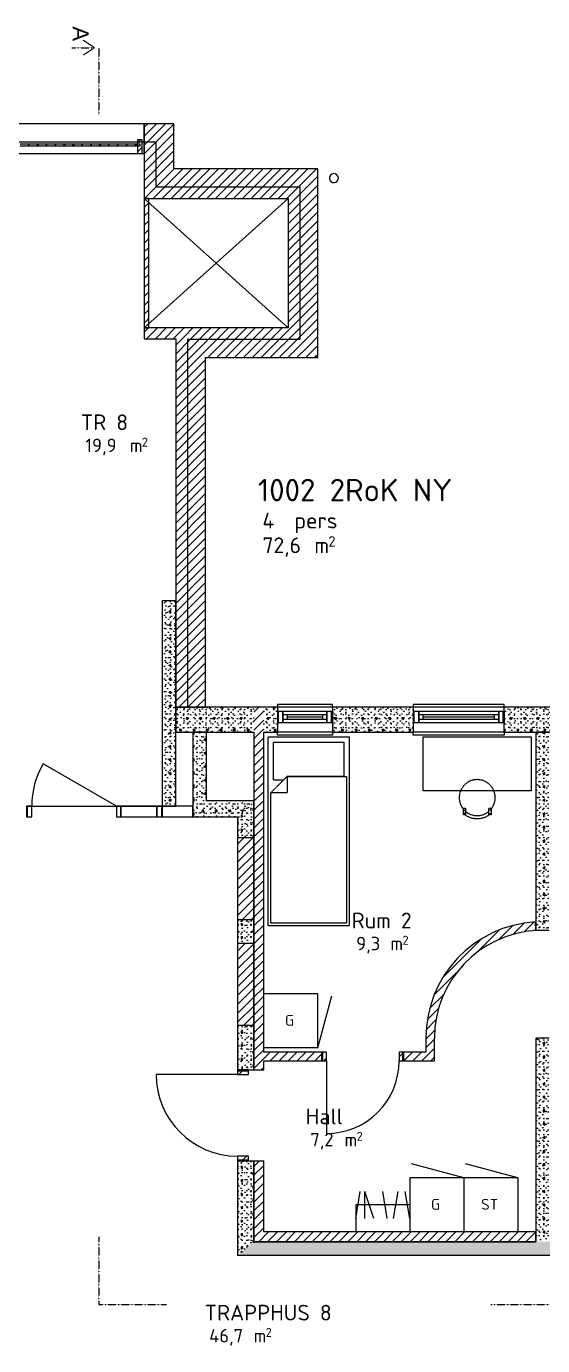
# Model space of a CAD drawing. Header units: millimetres. Extents: x -214 to 77166, y -5099 to 21069.
# Drawn here: x 9826 to 15563, y 6402 to 21068 of the extents above; entities that cross this region are included whole.
import ezdxf
from ezdxf.enums import TextEntityAlignment as Align

# ---------------------------------------------------------------- set-up
doc = ezdxf.new("R2010")
doc.units = ezdxf.units.MM
doc.header["$MEASUREMENT"] = 0
doc.linetypes.add('A_PSTRECK_2', pattern=[3.8, 2.2, -0.7, 0.2, -0.7])
doc.linetypes.add('DASHED_4', pattern=[7, 4, -3])
for name, color, linetype in [('A--------JA', 3, 'A_PSTRECK_2'), ('A-01SB-----', 3, 'Continuous'), ('A-01SC-----', 7, 'Continuous'), ('A-01SC-----Ytterväggar2', 7, 'Continuous'), ('A-01SZ-----', 1, 'Continuous'), ('A-27B------', 7, 'Continuous'), ('A-42-------', 1, 'Continuous'), ('A-45B------', 1, 'Continuous'), ('A-46---B---', 1, 'Continuous'), ('A-46---C---', 4, 'DASHED_4'), ('A-A-BOA----', 3, 'Continuous'), ('A-A-OVA----', 4, 'Continuous')]:
    doc.layers.add(name, color=color, linetype=linetype)
doc.layers.add('A-27---MH1-', color=8, linetype='Continuous', lineweight=0)
doc.layers.add('A-A-RUA----', color=3, linetype='Continuous', lineweight=0)
doc.styles.add('GENERATED_STYLE_1', font='arial.ttf')
doc.styles.add('ISO', font='')
doc.styles.get('ISO').set_extended_font_data('ISOCPEUR')
pattern_1 = [(45, (0, 0), (-49.49747, 49.49747), [])]
pattern_2 = [(90, (0, 0), (-259.8076, 0), [25, -125]), (90, (-129.9, 75), (-259.8076, 0), [25, -125]), (150, (0, 0), (129.9038, 225), [25, -125]), (150, (9e-15, 150), (129.9038, 225), [25, -125]), (210, (2e-15, 25), (-129.9038, 225), [25, -125]), (210, (1e-14, 175), (-129.9038, 225), [25, -125]), (90, (-25, 2e-15), (-50, 0), [0, -50, 0, -75]), (135, (-25, 25), (35.35534, 35.35534), [0, -37.5, 0, -62.5])]
pattern_3 = [(0, (0, 0), (0, 259.8076), [25, -125]), (0, (75, 129.9), (0, 259.8076), [25, -125]), (60, (0, 0), (-225, 129.9038), [25, -125]), (60, (150, 0), (-225, 129.9038), [25, -125]), (120, (25, 0), (225, 129.9038), [25, -125]), (120, (175, 0), (225, 129.9038), [25, -125]), (0, (0, 25), (0, 50), [0, -50, 0, -75]), (45, (25, 25), (-35.35534, 35.35534), [0, -37.5, 0, -62.5])]
pattern_4 = [(270, (0, 0), (259.8076, 0), [25, -125]), (270, (129.9, -75), (259.8076, 0), [25, -125]), (330, (0, 0), (129.904, 225), [25, -125]), (330, (-3e-14, -150), (129.904, 225), [25, -125]), (30, (-5e-15, -25), (-129.904, 225), [25, -125]), (30, (-3e-14, -175), (-129.904, 225), [25, -125]), (270, (25, -5e-15), (50, 0), [0, -50, 0, -75]), (315, (25, -25), (35.35534, 35.35534), [0, -37.5, 0, -62.5])]
pattern_5 = [(180, (0, 0), (0, 259.8076), [25, -125]), (180, (-75, -129.9), (0, 259.8076), [25, -125]), (240, (0, 0), (-225, 129.9038), [25, -125]), (240, (-150, 2e-14), (-225, 129.9038), [25, -125]), (300, (-25, 3e-15), (225, 129.9038), [25, -125]), (300, (-175, 2e-14), (225, 129.9038), [25, -125]), (180, (-3e-15, -25), (0, 50), [0, -50, 0, -75]), (225, (-25, -25), (-35.35534, 35.35534), [0, -37.5, 0, -62.5])]

# ---------------------------------------------------------------- blocks, each defined once
blk = doc.blocks.new('2RoK NY _1002_4', base_point=(13604, 15624))
at = {"layer": 'A-A-RUA----', "style": 'ISO'}
for tag, height, p in [('ROOM_NUMBER', 250, (12399, 16038)), ('prefixCustomText', 175, (12449, 15662)), ('DUMMY_378', 117, (13182, 15401)), ('bFrame', 175, (12449, 15387)), ('DUMMY_377', 175, (12915, 15387))]:
    blk.add_attdef(tag, text='', height=height, dxfattribs=at).set_placement(p, align=Align.TOP_LEFT)
blk = doc.blocks.new('TRAPPHUS 8_023_12', base_point=(12563, 6641))
at = {"layer": 'A-A-RUA----', "style": 'ISO'}
for tag, height, p in [('ROOM_NAME', 175, (11807, 6856)), ('bFrame', 150, (11857, 6587)), ('DUMMY_377', 150, (12256, 6587)), ('DUMMY_378', 100, (12485, 6599))]:
    blk.add_attdef(tag, text='', height=height, dxfattribs=at).set_placement(p, align=Align.TOP_LEFT)
blk = doc.blocks.new('Rum 2_04_20', base_point=(13807, 11001))
at = {"layer": 'A-A-RUA----', "style": 'ISO'}
for tag, height, p in [('ROOM_NAME', 175, (13441, 11216)), ('bFrame', 150, (13491, 10947)), ('DUMMY_377', 150, (13776, 10947)), ('DUMMY_378', 100, (14005, 10959))]:
    blk.add_attdef(tag, text='', height=height, dxfattribs=at).set_placement(p, align=Align.TOP_LEFT)
blk = doc.blocks.new('Hall_01_23', base_point=(13276, 8821))
at = {"layer": 'A-A-RUA----', "style": 'ISO'}
for tag, height, p in [('ROOM_NAME', 175, (12931, 9037)), ('bFrame', 150, (12981, 8767)), ('DUMMY_377', 150, (13266, 8767)), ('DUMMY_378', 100, (13496, 8779))]:
    blk.add_attdef(tag, text='', height=height, dxfattribs=at).set_placement(p, align=Align.TOP_LEFT)
blk = doc.blocks.new('TR 8_008_76', base_point=(10833, 16539))
at = {"layer": 'A-A-RUA----', "style": 'ISO'}
for tag, height, p in [('ROOM_NAME', 175, (10431, 16754)), ('bFrame', 150, (10481, 16485)), ('DUMMY_377', 150, (10880, 16485)), ('DUMMY_378', 100, (11109, 16496))]:
    blk.add_attdef(tag, text='', height=height, dxfattribs=at).set_placement(p, align=Align.TOP_LEFT)

msp = doc.modelspace()

# ---------------------------------------------------------------- hatches: boundary and pattern name
at = {"layer": 'A-01SB-----', "linetype": 'Continuous'}
h = msp.add_hatch(dxfattribs=at)
h.set_pattern_fill('BRANDSÄKRARE', color=256, style=0, pattern_type=2)
h.set_pattern_definition(pattern_1)
h.paths.add_polyline_path([(12464, 13220), (12354, 13220), (12354, 9467), (12464, 9467)])
h = msp.add_hatch(dxfattribs=at)
h.set_pattern_fill('BRANDSÄKRARE', color=256, style=0, pattern_type=2)
h.set_pattern_definition(pattern_1)
h.paths.add_polyline_path([(15483, 11114, 0.396709), (14265, 9820), (14361, 9820, -0.396709), (15489, 11018)])
h = msp.add_hatch(dxfattribs=at)
h.set_pattern_fill('BRANDSÄKRARE', color=256, style=0, pattern_type=2)
h.set_pattern_definition(pattern_1)
h.paths.add_polyline_path([(14265, 9820), (14265, 9663), (14361, 9567), (14361, 9820)])
h = msp.add_hatch(dxfattribs=at)
h.set_pattern_fill('BRANDSÄKRARE', color=256, style=0, pattern_type=2)
h.set_pattern_definition(pattern_1)
h.paths.add_polyline_path([(12464, 9663), (12464, 9567), (13110, 9567), (13110, 9663)])
h = msp.add_hatch(dxfattribs=at)
h.set_pattern_fill('BRANDSÄKRARE', color=256, style=0, pattern_type=2)
h.set_pattern_definition(pattern_1)
h.paths.add_polyline_path([(14020, 9663), (14020, 9567), (14361, 9567), (14265, 9663)])
h = msp.add_hatch(dxfattribs=at)
h.set_pattern_fill('BRANDSÄKRARE', color=256, style=0, pattern_type=2)
h.set_pattern_definition(pattern_1)
h.paths.add_polyline_path([(12464, 8457), (12354, 8457), (12354, 7557), (12464, 7667)])
h = msp.add_hatch(dxfattribs=at)
h.set_pattern_fill('BRANDSÄKRARE', color=256, style=0, pattern_type=2)
h.set_pattern_definition(pattern_1)
h.paths.add_polyline_path([(15486, 7667), (12464, 7667), (12354, 7557), (15486, 7557)])
at = {"layer": 'A-01SC-----', "linetype": 'Continuous'}
h = msp.add_hatch(dxfattribs=at)
h.set_pattern_fill('BRANDSÄKRARE', color=256, style=0, pattern_type=2)
h.set_pattern_definition(pattern_1)
h.paths.add_polyline_path([(11136, 19985), (11136, 19156), (11466, 19486), (11466, 19985)])
h = msp.add_hatch(dxfattribs=at)
h.set_pattern_fill('BRANDSÄKRARE', color=256, style=0, pattern_type=2)
h.set_pattern_definition(pattern_1)
h.paths.add_polyline_path([(11136, 19156), (12736, 19156), (13066, 19486), (11466, 19486)])
h = msp.add_hatch(dxfattribs=at)
h.set_pattern_fill('BRANDSÄKRARE', color=256, style=0, pattern_type=2)
h.set_pattern_definition(pattern_1)
h.paths.add_polyline_path([(12736, 19156), (12736, 17716), (13066, 17386), (13066, 19486)])
h = msp.add_hatch(dxfattribs=at)
h.set_pattern_fill('BRANDSÄKRARE', color=256, style=0, pattern_type=2)
h.set_pattern_definition(pattern_1)
h.paths.add_polyline_path([(11486, 17716), (11136, 17716), (11136, 17596), (11486, 17596)])
h = msp.add_hatch(dxfattribs=at)
h.set_pattern_fill('BRANDSÄKRARE', color=256, style=0, pattern_type=2)
h.set_pattern_definition(pattern_1)
h.paths.add_polyline_path([(11486, 17716), (11486, 13500), (11816, 13500), (11816, 17386)])
h = msp.add_hatch(dxfattribs=at)
h.set_pattern_fill('BRANDSÄKRARE', color=256, style=0, pattern_type=2)
h.set_pattern_definition(pattern_1)
h.paths.add_polyline_path([(12736, 17716), (11486, 17716), (11816, 17386), (13066, 17386)])
h = msp.add_hatch(dxfattribs=at)
h.set_pattern_fill('BETONG__STD_', color=256, style=0, pattern_type=2)
h.set_pattern_definition(pattern_5)
h.paths.add_polyline_path([(12354, 13500), (11486, 13500), (11486, 13220), (12354, 13220)])
h = msp.add_hatch(dxfattribs=at)
h.set_pattern_fill('BRANDSÄKRARE', color=256, style=0, pattern_type=2)
h.set_pattern_definition(pattern_1)
h.paths.add_polyline_path([(12354, 13220), (12464, 13220), (12464, 13500), (12354, 13500)])
h = msp.add_hatch(dxfattribs=at)
h.set_pattern_fill('BETONG__STD_', color=256, style=0, pattern_type=2)
h.set_pattern_definition(pattern_5)
h.paths.add_polyline_path([(12464, 13220), (12616, 13220), (12616, 13330), (12616, 13450), (12616, 13500), (12464, 13500)])
h = msp.add_hatch(dxfattribs=at)
h.set_pattern_fill('BETONG__STD_', color=256, style=0, pattern_type=2)
h.set_pattern_definition(pattern_5)
h.paths.add_polyline_path([(13226, 13330), (13226, 13220), (14126, 13220), (14126, 13330), (14126, 13450), (14126, 13500), (13226, 13500), (13226, 13450)])
h = msp.add_hatch(dxfattribs=at)
h.set_pattern_fill('BETONG__STD_', color=256, style=0, pattern_type=2)
h.set_pattern_definition(pattern_5)
h.paths.add_polyline_path([(15136, 13220), (16386, 13220), (16386, 13330), (16386, 13450), (16386, 13500), (15136, 13500), (15136, 13450), (15136, 13330)])
at = {"layer": 'A-01SC-----Ytterväggar2', "linetype": 'Continuous'}
h = msp.add_hatch(dxfattribs=at)
h.set_pattern_fill('BETONG__STD_', color=256, style=0, pattern_type=2)
h.set_pattern_definition(pattern_2)
h.paths.add_polyline_path([(11486, 12400), (11486, 14680), (11336, 14680), (11336, 12400)])
at = {"layer": 'A-01SZ-----', "linetype": 'Continuous'}
h = msp.add_hatch(dxfattribs=at)
h.set_pattern_fill('BRANDSÄKRARE', color=256, style=0, pattern_type=2)
h.set_pattern_definition(pattern_1)
h.paths.add_polyline_path([(11061, 19805), (11061, 19655), (11111, 19655), (11111, 19805)])
h = msp.add_hatch(dxfattribs=at)
h.set_pattern_fill('BRANDSÄKRARE', color=256, style=0, pattern_type=2)
h.set_pattern_definition(pattern_1)
h.paths.add_polyline_path([(11091, 19760), (9756, 19760), (9756, 19740), (11091, 19740)])
at = {"layer": 'A-27B------', "linetype": 'Continuous'}
h = msp.add_hatch(dxfattribs=at)
h.set_pattern_fill('BRANDSÄKRARE', color=256, style=0, pattern_type=2)
h.set_pattern_definition(pattern_1)
h.paths.add_polyline_path([(11136, 19156), (11136, 17716), (11186, 17716), (11186, 19156)])
h = msp.add_hatch(dxfattribs=at)
h.set_pattern_fill('BETONG__STD_', color=256, style=0, pattern_type=2)
h.set_pattern_definition(pattern_2)
h.paths.add_polyline_path([(11826, 12460), (11826, 13220), (11676, 13220), (11676, 12280)])
h = msp.add_hatch(dxfattribs=at)
h.set_pattern_fill('BETONG__STD_', color=256, style=0, pattern_type=2)
h.set_pattern_definition(pattern_2)
h.paths.add_polyline_path([(15486, 13220), (15486, 11020), (15636, 11020), (15636, 13220)])
h = msp.add_hatch(dxfattribs=at)
h.set_pattern_fill('BETONG__STD_', color=256, style=0, pattern_type=2)
h.set_pattern_definition(pattern_3)
h.paths.add_polyline_path([(12354, 12460), (11826, 12460), (11676, 12280), (12174, 12280)])
h = msp.add_hatch(dxfattribs=at)
h.set_pattern_fill('BETONG__STD_', color=256, style=0, pattern_type=2)
h.set_pattern_definition(pattern_4)
h.paths.add_polyline_path([(12354, 12460), (12174, 12280), (12174, 12050), (12269, 12050), (12354, 12050)])
h = msp.add_hatch(dxfattribs=at)
h.set_pattern_fill('BRANDSÄKRARE', color=256, style=0, pattern_type=2)
h.set_pattern_definition(pattern_1)
h.paths.add_polyline_path([(12174, 12050), (12174, 11140), (12269, 11140), (12354, 11140), (12354, 12050), (12269, 12050)])
h = msp.add_hatch(dxfattribs=at)
h.set_pattern_fill('BETONG__STD_', color=256, style=0, pattern_type=2)
h.set_pattern_definition(pattern_4)
h.paths.add_polyline_path([(12174, 10875), (12269, 10875), (12354, 10875), (12354, 11140), (12269, 11140), (12174, 11140)])
h = msp.add_hatch(dxfattribs=at)
h.set_pattern_fill('BRANDSÄKRARE', color=256, style=0, pattern_type=2)
h.set_pattern_definition(pattern_1)
h.paths.add_polyline_path([(12174, 9965), (12269, 9965), (12354, 9965), (12354, 10875), (12269, 10875), (12174, 10875)])
h = msp.add_hatch(dxfattribs=at)
h.set_pattern_fill('BETONG__STD_', color=256, style=0, pattern_type=2)
h.set_pattern_definition(pattern_4)
h.paths.add_polyline_path([(12269, 9965), (12174, 9965), (12174, 9467), (12294, 9467), (12354, 9467), (12354, 9965)])
h = msp.add_hatch(dxfattribs=at)
h.set_pattern_fill('BETONG__STD_', color=256, style=0, pattern_type=2)
h.set_pattern_definition(pattern_2)
h.paths.add_polyline_path([(15636, 7557), (15636, 9820), (15486, 9820), (15486, 7557)])
h = msp.add_hatch(dxfattribs=at)
h.set_pattern_fill('BETONG__STD_', color=256, style=0, pattern_type=2)
h.set_pattern_definition(pattern_4)
h.paths.add_polyline_path([(12174, 7407), (12354, 7557), (12354, 8457), (12294, 8457), (12174, 8457)])
h = msp.add_hatch(dxfattribs=at)
h.set_pattern_fill('BETONG__STD_', color=256, style=0, pattern_type=2)
h.set_pattern_definition(pattern_3)
h.paths.add_polyline_path([(21686, 7557), (12354, 7557), (12174, 7407), (21686, 7407)])
at = {"layer": 'A-42-------', "linetype": 'Continuous'}
h = msp.add_hatch(dxfattribs=at)
h.set_pattern_fill('BRANDSÄKRARE', color=256, style=0, pattern_type=2)
h.set_pattern_definition(pattern_1)
h.paths.add_polyline_path([(13110, 9663), (13110, 9567), (13162, 9567), (13162, 9663)])
h = msp.add_hatch(dxfattribs=at)
h.set_pattern_fill('BRANDSÄKRARE', color=256, style=0, pattern_type=2)
h.set_pattern_definition(pattern_1)
h.paths.add_polyline_path([(13968, 9663), (13968, 9567), (14020, 9567), (14020, 9663)])
h = msp.add_hatch(dxfattribs=at)
h.set_pattern_fill('BRANDSÄKRARE', color=256, style=0, pattern_type=2)
h.set_pattern_definition(pattern_1)
h.paths.add_polyline_path([(12294, 9467), (12174, 9467), (12174, 9415), (12294, 9415)])
h = msp.add_hatch(dxfattribs=at)
h.set_pattern_fill('BRANDSÄKRARE', color=256, style=0, pattern_type=2)
h.set_pattern_definition(pattern_1)
h.paths.add_polyline_path([(12294, 8509), (12174, 8509), (12174, 8457), (12294, 8457)])

# ---------------------------------------------------------------- linework, layer by layer
at = {"layer": 'A--------JA'}
for p, q in [((10332, 20830), (10582, 20830)), ((10582, 20830), (10457, 20914)), ((10582, 20830), (10457, 20747)), ((10632, 20830), (10632, 20080)), ((10632, 7611), (10632, 6861)), ((10632, 6861), (11382, 6861)), ((14989, 6861), (15739, 6861))]:
    msp.add_line(p, q, dxfattribs=at)
at = {"layer": 'A-01SB-----'}
for p, q in [((13110, 9567), (13110, 9663)), ((14020, 9567), (14020, 9663))]:
    msp.add_line(p, q, dxfattribs=at)
at = {"layer": 'A-01SB-----', "flags": 128}
for points in [[(12354, 13220), (12354, 9467)], [(12464, 9663), (12464, 13220)], [(15489, 11018), (15483, 11114)], [(14265, 9820), (14265, 9663)], [(14361, 9567), (14361, 9820)], [(13110, 9663), (12464, 9663)], [(12464, 9467), (12464, 9567)], [(12464, 9567), (13110, 9567)], [(14265, 9663), (14020, 9663)], [(14020, 9567), (14361, 9567)], [(12354, 8457), (12354, 7557)], [(12464, 7667), (12464, 8457)], [(15486, 7667), (12464, 7667)], [(15486, 7557), (15486, 7667)], [(12354, 7557), (15486, 7557)]]:
    msp.add_lwpolyline(points, dxfattribs=at)
at = {"layer": 'A-01SB-----'}
for radius in [1296, 1200]:
    msp.add_arc((15561, 9820), radius, 93.4453, 180, dxfattribs=at)
at = {"layer": 'A-01SC-----'}
for p, q in [((12616, 13500), (12616, 13450)), ((13226, 13500), (13226, 13450)), ((14126, 13500), (14126, 13450)), ((15136, 13450), (15136, 13500)), ((15136, 13450), (15136, 13500)), ((15136, 13450), (15136, 13500)), ((15136, 13450), (15136, 13500)), ((12616, 13450), (12616, 13330)), ((13226, 13450), (13226, 13330)), ((14126, 13450), (14126, 13330)), ((15136, 13330), (15136, 13450)), ((12616, 13330), (12616, 13220)), ((13226, 13330), (13226, 13220)), ((14126, 13330), (14126, 13220)), ((15136, 13220), (15136, 13330)), ((15136, 13220), (15136, 13330)), ((15136, 13220), (15136, 13330)), ((15136, 13220), (15136, 13330)), ((9826, 12400), (9826, 12280)), ((11336, 12400), (11336, 12280))]:
    msp.add_line(p, q, dxfattribs=at)
at = {"layer": 'A-01SC-----', "flags": 128}
for points in [[(11466, 19985), (8056, 19985)], [(11136, 19985), (8386, 19985)], [(11136, 19985), (11136, 19156)], [(11466, 19985), (11136, 19985)], [(11136, 19655), (11136, 19985)], [(11466, 19486), (11466, 19985)], [(11466, 19486), (11466, 19985)], [(8256, 19785), (11266, 19785)], [(8386, 19655), (11136, 19655)], [(11266, 19785), (11266, 19285)], [(13066, 19486), (11466, 19486)], [(13066, 19486), (11466, 19486)], [(13066, 17386), (13066, 19486)], [(13066, 17386), (13066, 19486)], [(11266, 19285), (11466, 19285)], [(11466, 19286), (12866, 19286)], [(12866, 19286), (12866, 17586)], [(11136, 19156), (12736, 19156)], [(12736, 19156), (12736, 17716)], [(11486, 17716), (11136, 17716)], [(11136, 17716), (11136, 17596)], [(12736, 17716), (11486, 17716)], [(11136, 17596), (11486, 17596)], [(11486, 17596), (11486, 13500)], [(11616, 17586), (11616, 13500)], [(12866, 17586), (11616, 17586)], [(11816, 13500), (11816, 17386)], [(11816, 17386), (13066, 17386)], [(11816, 13500), (11816, 17386)], [(11816, 17386), (13066, 17386)], [(12616, 13500), (11486, 13500)], [(11486, 13500), (11486, 13220)], [(11486, 13500), (11816, 13500)], [(11616, 13500), (11816, 13500)], [(14126, 13500), (13226, 13500)], [(16386, 13500), (15136, 13500)], [(11486, 13220), (12354, 13220)], [(12464, 13220), (12616, 13220)], [(13226, 13220), (14126, 13220)], [(15136, 13220), (16386, 13220)], [(11676, 12400), (11336, 12400)], [(11676, 12280), (11676, 12400)], [(11336, 12280), (11676, 12280)]]:
    msp.add_lwpolyline(points, dxfattribs=at)
at = {"layer": 'A-01SC-----Ytterväggar2', "flags": 128}
for points in [[(11486, 14680), (11336, 14680)], [(11336, 14680), (11336, 12400)], [(11486, 12400), (11486, 14680)], [(11336, 12400), (11486, 12400)]]:
    msp.add_lwpolyline(points, dxfattribs=at)
at = {"layer": 'A-01SZ-----'}
for p, q in [((11061, 19805), (11061, 19655)), ((11111, 19805), (11061, 19805)), ((11111, 19655), (11111, 19805)), ((11091, 19760), (9756, 19760)), ((9756, 19740), (11091, 19740)), ((11061, 19655), (11111, 19655)), ((11091, 19740), (11091, 19760))]:
    msp.add_line(p, q, dxfattribs=at)
at = {"layer": 'A-27---MH1-'}
for p, q in [((11136, 17716), (12736, 19156)), ((11136, 19156), (12736, 17716))]:
    msp.add_line(p, q, dxfattribs=at)
at = {"layer": 'A-27B------'}
for p, q in [((12174, 12050), (12174, 11140)), ((12174, 12050), (12269, 12050)), ((12269, 12050), (12354, 12050)), ((12354, 11140), (12354, 12050)), ((12174, 11140), (12269, 11140)), ((12269, 11140), (12354, 11140)), ((12174, 10875), (12174, 9965)), ((12174, 10875), (12269, 10875)), ((12269, 10875), (12354, 10875)), ((12354, 9965), (12354, 10875)), ((12174, 9965), (12269, 9965)), ((12269, 9965), (12354, 9965)), ((12174, 9467), (12294, 9467)), ((12294, 9467), (12354, 9467)), ((12174, 8457), (12294, 8457)), ((12294, 8457), (12354, 8457))]:
    msp.add_line(p, q, dxfattribs=at)
at = {"layer": 'A-27B------', "flags": 128}
for points in [[(11136, 19156), (11136, 17716)], [(11186, 19156), (11136, 19156)], [(11186, 17716), (11186, 19156)], [(11136, 17716), (11186, 17716)], [(11826, 13220), (11676, 13220)], [(11676, 13220), (11676, 12280)], [(11826, 12460), (11826, 13220)], [(15486, 13220), (15486, 11020)], [(15636, 13220), (15486, 13220)], [(12354, 12460), (11826, 12460)], [(12354, 12050), (12354, 12460)], [(11676, 12280), (12174, 12280)], [(12174, 12280), (12174, 12050)], [(12174, 11140), (12174, 10875)], [(12354, 10875), (12354, 11140)], [(15486, 11020), (15636, 11020)], [(12174, 9965), (12174, 9467)], [(12354, 9467), (12354, 9965)], [(15636, 9820), (15486, 9820)], [(15486, 9820), (15486, 7557)], [(12174, 8457), (12174, 7407)], [(12354, 7557), (12354, 8457)], [(15486, 7557), (12354, 7557)], [(12174, 7407), (16788, 7407)]]:
    msp.add_lwpolyline(points, dxfattribs=at)
at = {"layer": 'A-42-------'}
for p, q in [((13226, 13530), (12616, 13530)), ((12616, 13530), (12616, 13500)), ((13226, 13500), (12616, 13500)), ((13226, 13500), (13226, 13530)), ((15136, 13530), (14126, 13530)), ((14126, 13530), (14126, 13500)), ((15136, 13500), (14126, 13500)), ((15136, 13500), (15136, 13530)), ((12676, 13450), (12616, 13450)), ((12616, 13450), (12616, 13330)), ((12626, 13330), (12626, 13450)), ((13166, 13450), (12676, 13450)), ((12676, 13450), (12676, 13365)), ((12676, 13365), (12676, 13450)), ((12726, 13415), (12676, 13415)), ((12676, 13415), (12676, 13365)), ((12676, 13365), (12676, 13330)), ((12676, 13330), (12676, 13365)), ((12676, 13365), (12726, 13365)), ((13116, 13415), (12726, 13415)), ((12726, 13365), (12726, 13415)), ((13116, 13390), (12726, 13390)), ((12726, 13365), (13116, 13365)), ((13166, 13415), (13116, 13415)), ((13116, 13415), (13116, 13365)), ((13116, 13365), (13166, 13365)), ((13166, 13365), (13166, 13450)), ((13226, 13450), (13166, 13450)), ((13166, 13450), (13166, 13365)), ((13166, 13365), (13166, 13415)), ((13166, 13330), (13166, 13365)), ((13166, 13365), (13166, 13330)), ((13216, 13330), (13216, 13450)), ((13226, 13450), (13226, 13330)), ((14186, 13450), (14126, 13450)), ((14126, 13450), (14126, 13330)), ((14136, 13330), (14136, 13450)), ((15076, 13450), (14186, 13450)), ((14186, 13450), (14186, 13365)), ((14186, 13365), (14186, 13450)), ((14236, 13415), (14186, 13415)), ((14186, 13415), (14186, 13365)), ((14186, 13365), (14186, 13330)), ((14186, 13330), (14186, 13365)), ((14186, 13365), (14236, 13365)), ((15026, 13415), (14236, 13415)), ((14236, 13365), (14236, 13415)), ((15026, 13390), (14236, 13390)), ((14236, 13365), (15026, 13365)), ((15076, 13415), (15026, 13415)), ((15026, 13415), (15026, 13365)), ((15026, 13365), (15076, 13365)), ((15076, 13365), (15076, 13450)), ((15136, 13450), (15076, 13450)), ((15076, 13450), (15076, 13365)), ((15076, 13365), (15076, 13415)), ((15076, 13330), (15076, 13365)), ((15076, 13365), (15076, 13330)), ((15126, 13330), (15126, 13450)), ((15136, 13450), (15136, 13330)), ((12616, 13330), (12676, 13330)), ((13226, 13220), (12616, 13220)), ((12616, 13190), (12616, 13220)), ((12676, 13330), (13166, 13330)), ((13166, 13330), (13226, 13330)), ((13226, 13220), (13226, 13190)), ((14126, 13330), (14186, 13330)), ((15136, 13220), (14126, 13220)), ((14126, 13190), (14126, 13220)), ((14186, 13330), (15076, 13330)), ((15076, 13330), (15136, 13330)), ((15136, 13220), (15136, 13190)), ((13226, 13190), (12616, 13190)), ((15136, 13190), (14126, 13190)), ((10826, 12400), (10012, 12870)), ((9826, 12400), (11336, 12400)), ((9886, 12400), (9826, 12400)), ((9826, 12400), (9826, 12280)), ((9826, 12400), (9826, 12280)), ((9836, 12400), (9836, 12280)), ((9886, 12280), (9886, 12400)), ((10876, 12400), (10826, 12400)), ((10826, 12400), (10826, 12280)), ((11276, 12400), (10876, 12400)), ((10876, 12400), (10876, 12280)), ((10876, 12280), (10876, 12400)), ((11276, 12280), (11276, 12400)), ((11336, 12400), (11276, 12400)), ((11276, 12400), (11276, 12280)), ((11326, 12400), (11326, 12280)), ((11336, 12280), (11336, 12400)), ((11336, 12400), (11336, 12280)), ((9826, 12280), (9886, 12280)), ((10826, 12280), (10876, 12280)), ((10876, 12280), (11276, 12280)), ((11276, 12280), (11336, 12280)), ((13110, 9663), (13110, 9567)), ((13162, 9663), (13110, 9663)), ((13110, 9567), (13110, 9663)), ((13110, 9567), (13162, 9567)), ((13120, 9567), (13120, 9663)), ((13162, 9567), (13162, 9663)), ((13162, 9567), (13162, 8761)), ((13968, 9663), (13968, 9567)), ((14020, 9663), (13968, 9663)), ((13968, 9567), (14020, 9567)), ((14010, 9567), (14010, 9663)), ((14020, 9567), (14020, 9663)), ((14020, 9567), (14020, 9663)), ((12174, 9415), (11268, 9415)), ((12294, 9467), (12174, 9467)), ((12174, 9467), (12174, 9415)), ((12174, 9467), (12294, 9467)), ((12174, 9457), (12294, 9457)), ((12174, 9415), (12294, 9415)), ((12294, 9415), (12294, 9467)), ((12354, 9467), (12464, 9467)), ((12294, 8509), (12174, 8509)), ((12174, 8509), (12174, 8457)), ((12294, 8457), (12294, 8509)), ((12174, 8467), (12294, 8467)), ((12174, 8457), (12294, 8457)), ((12174, 8457), (12294, 8457)), ((12354, 8457), (12464, 8457))]:
    msp.add_line(p, q, dxfattribs=at)
for centre, radius, start, end in [((10826, 12400), 940, 150, 180), ((13162, 9567), 806, 270, 0), ((12174, 9415), 906, 180, 270)]:
    msp.add_arc(centre, radius, start, end, dxfattribs=at)
at = {"layer": 'A-45B------'}
for start, end in [(161.2587, 341.2587), (341.2587, 161.2587)]:
    msp.add_arc((13243, 19381), 50, start, end, dxfattribs=at)
at = {"layer": 'A-46---B---'}
for p, q in [((12464, 9713), (12464, 10313)), ((13064, 10313), (12464, 10313)), ((13064, 9713), (13064, 10313)), ((13064, 9713), (13219, 10292)), ((13064, 9713), (12464, 9713)), ((14686, 8267), (14107, 8422)), ((15286, 8267), (14707, 8422)), ((14686, 8267), (14086, 8267)), ((14086, 8267), (14086, 7667)), ((15286, 8267), (14686, 8267)), ((14686, 8267), (14686, 7667)), ((14686, 8267), (14686, 7667)), ((15286, 8267), (15286, 7667)), ((13486, 7817), (13536, 8117)), ((13586, 7817), (13586, 8117)), ((13686, 7817), (13586, 8117)), ((13836, 7817), (13786, 8117)), ((13906, 7817), (13956, 8117)), ((14086, 7817), (14036, 8117)), ((14086, 7967), (13486, 7967)), ((13486, 7967), (13486, 7667)), ((14086, 7967), (14086, 7667)), ((14686, 7667), (14086, 7667)), ((15286, 7667), (14686, 7667))]:
    msp.add_line(p, q, dxfattribs=at)
at = {"layer": 'A-46---C---'}
for p, q in [((12514, 11070), (12514, 13170)), ((12514, 13170), (13414, 13170)), ((12574, 13110), (13354, 13110)), ((12574, 12690), (12574, 13110)), ((13354, 13110), (13354, 12730)), ((13414, 13170), (13414, 11070)), ((14236, 13170), (15436, 13170)), ((14236, 12570), (14236, 13170)), ((15436, 13170), (15436, 12570)), ((12544, 12550), (12724, 12730)), ((12684, 12690), (12574, 12690)), ((12724, 12730), (12684, 12690)), ((13354, 12730), (12724, 12730)), ((12724, 12730), (13384, 12730)), ((12724, 12730), (12724, 12550)), ((13384, 12730), (13384, 11100)), ((12544, 11100), (12544, 12550)), ((12544, 12550), (12724, 12550)), ((15436, 12570), (14236, 12570)), ((14683, 12301), (14683, 12377)), ((14683, 12377), (14707, 12377)), ((14707, 12377), (14707, 12301)), ((14966, 12377), (14990, 12377)), ((14966, 12301), (14966, 12377)), ((14990, 12377), (14990, 12301)), ((14707, 12317), (14683, 12317)), ((14707, 12301), (14683, 12301)), ((14966, 12317), (14990, 12317)), ((14990, 12301), (14966, 12301)), ((13414, 11070), (12514, 11070)), ((13384, 11100), (12544, 11100))]:
    msp.add_line(p, q, dxfattribs=at)
for radius, start, end in [(200, 0, 180), (200, 180, 0), (233, 236.2129, 303.7871)]:
    msp.add_arc((14836, 12494), radius, start, end, dxfattribs=at)

# ---------------------------------------------------------------- block references
at = {"layer": 'A-A-BOA----'}
ref = msp.add_blockref('2RoK NY _1002_4', (13604, 15624), dxfattribs=at)
ref.add_attrib('ROOM_NUMBER', '1002 2RoK NY ', dxfattribs={"layer": 'A-A-RUA----', "color": 7, "height": 250, "style": 'ISO'}).set_placement((12399, 16038), align=Align.TOP_LEFT)
ref.add_attrib('bFrame', '72,6', dxfattribs={"layer": 'A-A-RUA----', "color": 7, "height": 175, "style": 'ISO'}).set_placement((12449, 15387), align=Align.TOP_LEFT)
ref.add_attrib('prefixCustomText', '4  pers', dxfattribs={"layer": 'A-A-RUA----', "color": 7, "height": 175, "style": 'ISO'}).set_placement((12449, 15662), align=Align.TOP_LEFT)
ref.add_attrib('DUMMY_377', ' m', dxfattribs={"layer": 'A-A-RUA----', "color": 7, "height": 175, "style": 'ISO'}).set_placement((12915, 15387), align=Align.TOP_LEFT)
ref.add_attrib('DUMMY_378', '2', dxfattribs={"layer": 'A-A-RUA----', "color": 7, "height": 117, "style": 'ISO'}).set_placement((13182, 15401), align=Align.TOP_LEFT)
at = {"layer": 'A-A-OVA----'}
ref = msp.add_blockref('TR 8_008_76', (10833, 16539), dxfattribs=at)
ref.add_attrib('ROOM_NAME', 'TR 8', dxfattribs={"layer": 'A-A-RUA----', "color": 7, "height": 175, "style": 'ISO'}).set_placement((10431, 16754), align=Align.TOP_LEFT)
ref.add_attrib('bFrame', '19,9', dxfattribs={"layer": 'A-A-RUA----', "color": 7, "height": 150, "style": 'ISO'}).set_placement((10481, 16485), align=Align.TOP_LEFT)
ref.add_attrib('DUMMY_377', ' m', dxfattribs={"layer": 'A-A-RUA----', "color": 7, "height": 150, "style": 'ISO'}).set_placement((10880, 16485), align=Align.TOP_LEFT)
ref.add_attrib('DUMMY_378', '2', dxfattribs={"layer": 'A-A-RUA----', "color": 7, "height": 100, "style": 'ISO'}).set_placement((11109, 16496), align=Align.TOP_LEFT)
ref = msp.add_blockref('TRAPPHUS 8_023_12', (12563, 6641), dxfattribs=at)
ref.add_attrib('ROOM_NAME', 'TRAPPHUS 8', dxfattribs={"layer": 'A-A-RUA----', "color": 7, "height": 175, "style": 'ISO'}).set_placement((11807, 6856), align=Align.TOP_LEFT)
ref.add_attrib('bFrame', '46,7', dxfattribs={"layer": 'A-A-RUA----', "color": 7, "height": 150, "style": 'ISO'}).set_placement((11857, 6587), align=Align.TOP_LEFT)
ref.add_attrib('DUMMY_377', ' m', dxfattribs={"layer": 'A-A-RUA----', "color": 7, "height": 150, "style": 'ISO'}).set_placement((12256, 6587), align=Align.TOP_LEFT)
ref.add_attrib('DUMMY_378', '2', dxfattribs={"layer": 'A-A-RUA----', "color": 7, "height": 100, "style": 'ISO'}).set_placement((12485, 6599), align=Align.TOP_LEFT)
at = {"layer": 'A-A-RUA----'}
ref = msp.add_blockref('Rum 2_04_20', (13807, 11001), dxfattribs=at)
ref.add_attrib('ROOM_NAME', 'Rum 2', dxfattribs={"color": 7, "height": 175, "style": 'ISO'}).set_placement((13441, 11216), align=Align.TOP_LEFT)
ref.add_attrib('bFrame', '9,3', dxfattribs={"color": 7, "height": 150, "style": 'ISO'}).set_placement((13491, 10947), align=Align.TOP_LEFT)
ref.add_attrib('DUMMY_377', ' m', dxfattribs={"color": 7, "height": 150, "style": 'ISO'}).set_placement((13776, 10947), align=Align.TOP_LEFT)
ref.add_attrib('DUMMY_378', '2', dxfattribs={"color": 7, "height": 100, "style": 'ISO'}).set_placement((14005, 10959), align=Align.TOP_LEFT)
ref = msp.add_blockref('Hall_01_23', (13276, 8821), dxfattribs=at)
ref.add_attrib('ROOM_NAME', 'Hall', dxfattribs={"color": 7, "height": 175, "style": 'ISO'}).set_placement((12931, 9037), align=Align.TOP_LEFT)
ref.add_attrib('bFrame', '7,2', dxfattribs={"color": 7, "height": 150, "style": 'ISO'}).set_placement((12981, 8767), align=Align.TOP_LEFT)
ref.add_attrib('DUMMY_377', ' m', dxfattribs={"color": 7, "height": 150, "style": 'ISO'}).set_placement((13266, 8767), align=Align.TOP_LEFT)
ref.add_attrib('DUMMY_378', '2', dxfattribs={"color": 7, "height": 100, "style": 'ISO'}).set_placement((13496, 8779), align=Align.TOP_LEFT)

# ---------------------------------------------------------------- texts
at = {"layer": 'A--------JA', "insert": (10342, 20905), "char_height": 175, "attachment_point": 9, "rotation": 270, "style": 'GENERATED_STYLE_1'}
msp.add_mtext('\\A1;{\\pt0;\\fArial CYR|b0|i0|c204|p34;A\\fArial CYR|b0|i0|c204|p34;\\fArial CYR|b0|i0|c204|p34;}', dxfattribs=at)
at = {"layer": 'A-46---B---', "char_height": 120, "attachment_point": 4, "style": 'ISO'}
for s, insert in [('\\A1;{\\fISOCPEUR|b0|i0|c0|p34;G}', (12700, 10019)), ('\\A1;{\\fISOCPEUR|b0|i0|c0|p34;G}', (14322, 7973)), ('\\A1;{\\fISOCPEUR|b0|i0|c0|p34;ST}', (14880, 7973))]:
    msp.add_mtext(s, dxfattribs=dict(at, insert=insert))

doc.saveas('drawing.dxf')
